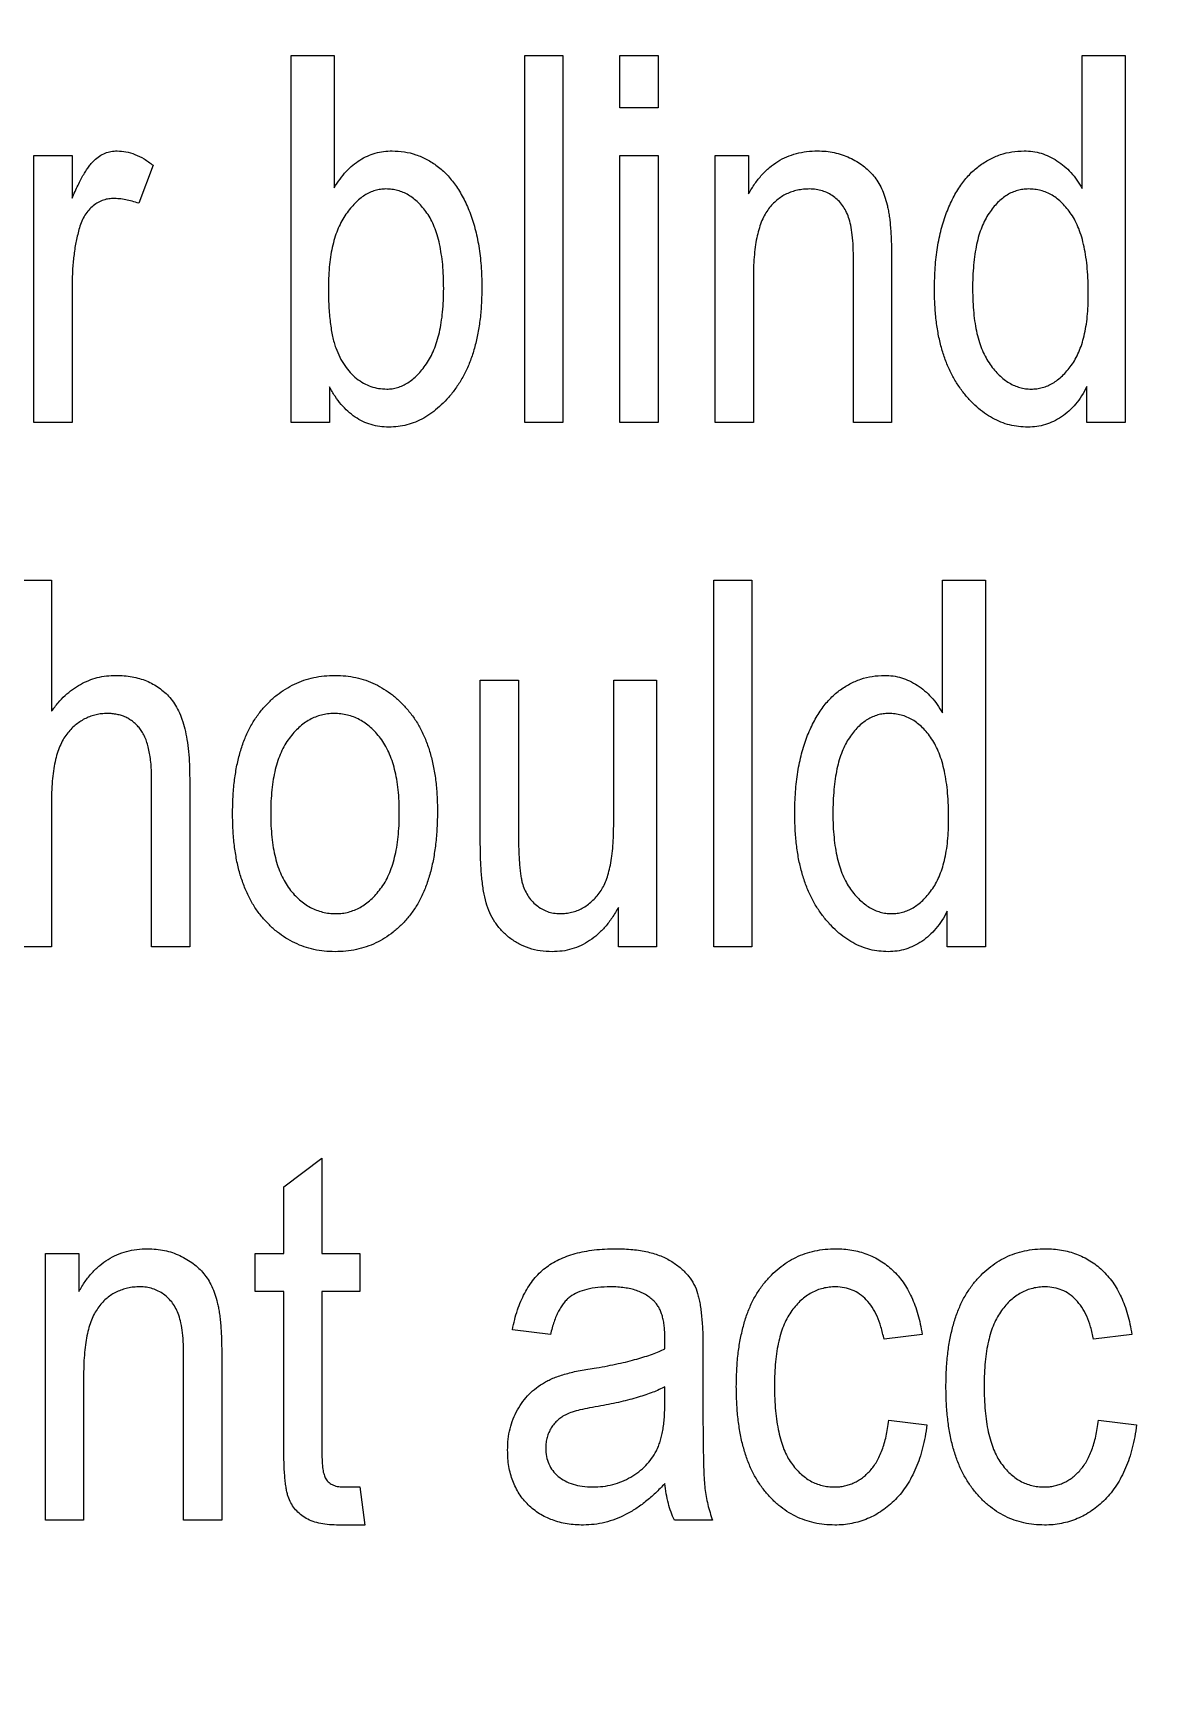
# Model space of a CAD drawing. Header units: millimetres. Extents: x -34 to 34, y -34 to 34.
# Drawn here: x 12.96 to 18.43, y -1.17 to 6.89 of the extents above; entities that cross this region are included whole.
import ezdxf

# ---------------------------------------------------------------- set-up
doc = ezdxf.new("R2010")
doc.units = ezdxf.units.MM

msp = doc.modelspace()

# ---------------------------------------------------------------- linework, layer by layer
at = {"color": 7, "linetype": 'Continuous', "lineweight": 25}
for p, q in [((14.2298, 4.9813), (14.2298, 6.7791)), ((14.2298, 6.7791), (14.4399, 6.7791)), ((14.4399, 6.7791), (14.4399, 6.1315)), ((15.3739, 4.9813), (15.3739, 6.7791)), ((15.3739, 6.7791), (15.5606, 6.7791)), ((15.5606, 6.7791), (15.5606, 4.9813)), ((15.8408, 6.5223), (15.8408, 6.7791)), ((15.8408, 6.7791), (16.0276, 6.7791)), ((16.0276, 6.7791), (16.0276, 6.5223)), ((18.1056, 6.1279), (18.1056, 6.7791)), ((18.1056, 6.7791), (18.3157, 6.7791)), ((18.3157, 6.7791), (18.3157, 4.9813)), ((16.0276, 6.5223), (15.8408, 6.5223)), ((12.969, 4.9813), (12.969, 6.2888)), ((12.969, 6.2888), (13.1558, 6.2888)), ((13.1558, 6.2888), (13.1558, 6.0801)), ((13.5527, 6.2421), (13.4826, 6.0553)), ((15.8408, 4.9813), (15.8408, 6.2888)), ((15.8408, 6.2888), (16.0276, 6.2888)), ((16.0276, 6.2888), (16.0276, 4.9813)), ((16.3078, 4.9813), (16.3078, 6.2888)), ((16.3078, 6.2888), (16.4712, 6.2888)), ((16.4712, 6.2888), (16.4712, 6.102)), ((16.9849, 4.9813), (16.9849, 5.7758)), ((17.1717, 5.7817), (17.1717, 4.9813)), ((13.1558, 5.6591), (13.1558, 4.9813)), ((16.4946, 5.6948), (16.4946, 4.9813)), ((14.4166, 5.1556), (14.4166, 4.9813)), ((18.129, 4.9813), (18.129, 5.1567)), ((13.1558, 4.9813), (12.969, 4.9813)), ((14.4166, 4.9813), (14.2298, 4.9813)), ((15.5606, 4.9813), (15.3739, 4.9813)), ((16.0276, 4.9813), (15.8408, 4.9813)), ((16.4946, 4.9813), (16.3078, 4.9813)), ((17.1717, 4.9813), (16.9849, 4.9813)), ((18.3157, 4.9813), (18.129, 4.9813)), ((12.8682, 4.2084), (13.055, 4.2084)), ((13.055, 4.2084), (13.055, 3.5656)), ((16.3004, 2.4106), (16.3004, 4.2084)), ((16.3004, 4.2084), (16.4872, 4.2084)), ((16.4872, 4.2084), (16.4872, 2.4106)), ((17.4211, 4.2084), (17.6313, 4.2084)), ((17.4211, 3.5572), (17.4211, 4.2084)), ((17.6313, 4.2084), (17.6313, 2.4106)), ((15.1563, 2.9119), (15.1563, 3.7181)), ((15.1563, 3.7181), (15.3431, 3.7181)), ((15.3431, 3.7181), (15.3431, 2.9943)), ((15.8101, 3.0188), (15.8101, 3.7181)), ((15.8101, 3.7181), (16.0202, 3.7181)), ((16.0202, 3.7181), (16.0202, 2.4106)), ((13.5453, 2.4106), (13.5453, 3.2376)), ((13.7321, 3.2355), (13.7321, 2.4106)), ((13.055, 3.1246), (13.055, 2.4106)), ((15.8334, 2.4106), (15.8334, 2.6047)), ((17.4445, 2.4106), (17.4445, 2.5861)), ((13.055, 2.4106), (12.8682, 2.4106)), ((13.7321, 2.4106), (13.5453, 2.4106)), ((16.0202, 2.4106), (15.8334, 2.4106)), ((16.4872, 2.4106), (16.3004, 2.4106)), ((17.6313, 2.4106), (17.4445, 2.4106)), ((14.1928, 1.2351), (14.3796, 1.3752)), ((14.3796, 1.3752), (14.3796, 0.9082)), ((14.1928, 0.9082), (14.1928, 1.2351)), ((13.0254, -0.3993), (13.0254, 0.9082)), ((13.0254, 0.9082), (13.1888, 0.9082)), ((13.1888, 0.9082), (13.1888, 0.7214)), ((14.0527, 0.7214), (14.0527, 0.9082)), ((14.0527, 0.9082), (14.1928, 0.9082)), ((14.3796, 0.9082), (14.5664, 0.9082)), ((14.5664, 0.9082), (14.5664, 0.7214)), ((14.1928, 0.7214), (14.0527, 0.7214)), ((14.1928, -0.0254), (14.1928, 0.7214)), ((14.5664, 0.7214), (14.3796, 0.7214)), ((14.3796, 0.7214), (14.3796, -0.0527)), ((15.5003, 0.5113), (15.3135, 0.5346)), ((16.0607, 0.4412), (16.0607, 0.4945)), ((17.3215, 0.5113), (17.1347, 0.4879)), ((18.3488, 0.5113), (18.162, 0.4879)), ((16.2475, 0.4401), (16.2475, 0.1461)), ((13.7025, -0.3993), (13.7025, 0.3953)), ((13.8893, 0.4011), (13.8893, -0.3993)), ((13.2122, 0.3143), (13.2122, -0.3993)), ((16.0607, 0.1768), (16.0607, 0.2545)), ((17.1581, 0.091), (17.3449, 0.0677)), ((18.1854, 0.091), (18.3722, 0.0677)), ((14.485, -0.2359), (14.5664, -0.2359)), ((14.5664, -0.2359), (14.5897, -0.4226)), ((13.2122, -0.3993), (13.0254, -0.3993)), ((13.8893, -0.3993), (13.7025, -0.3993)), ((16.2942, -0.3993), (16.1074, -0.3993)), ((14.5897, -0.4226), (14.4515, -0.4226))]:
    msp.add_line(p, q, dxfattribs=at)
at = {"color": 7, "linetype": 'Continuous'}
msp.add_circle((0, 0), 34, dxfattribs=at)
at = {"color": 7, "linetype": 'Continuous', "lineweight": 25}
for points, knots in [([(13.1558, 6.0801), (13.1605, 6.0913), (13.1697, 6.113), (13.1845, 6.1434), (13.1981, 6.1714), (13.2121, 6.1961), (13.2254, 6.2181), (13.2387, 6.2369), (13.2516, 6.2528), (13.268, 6.2699), (13.2895, 6.2867), (13.3169, 6.3016), (13.3463, 6.3104), (13.3663, 6.3115), (13.3765, 6.3121)], [0, 0, 0, 0, 0.107464, 0.207128, 0.29815, 0.381595, 0.457107, 0.523978, 0.584878, 0.637149, 0.732511, 0.823565, 0.910677, 1, 1, 1, 1]), ([(13.3765, 6.3121), (13.391, 6.3113), (13.4209, 6.3095), (13.4653, 6.2952), (13.5103, 6.2733), (13.5381, 6.2528), (13.5527, 6.2421)], [0, 0, 0, 0, 0.226109, 0.462956, 0.719978, 1, 1, 1, 1]), ([(14.4399, 6.1315), (14.4492, 6.146), (14.4672, 6.1738), (14.4981, 6.211), (14.531, 6.2422), (14.5657, 6.2679), (14.6024, 6.2879), (14.6415, 6.3017), (14.6824, 6.3104), (14.7103, 6.3116), (14.7245, 6.3121)], [0, 0, 0, 0, 0.145716, 0.281309, 0.409086, 0.529444, 0.646749, 0.762978, 0.879983, 1, 1, 1, 1]), ([(14.7245, 6.3121), (14.7444, 6.3112), (14.7837, 6.3094), (14.8411, 6.295), (14.8954, 6.2712), (14.9378, 6.2441), (14.9701, 6.2182), (14.9932, 6.1959), (15.0146, 6.1708), (15.0355, 6.1441), (15.0545, 6.1143), (15.0727, 6.0825), (15.0895, 6.0481), (15.1048, 6.0115), (15.1187, 5.9729), (15.1307, 5.9319), (15.1408, 5.889), (15.1493, 5.8441), (15.1557, 5.7972), (15.1606, 5.7482), (15.1629, 5.6972), (15.1634, 5.6625), (15.1637, 5.6449)], [0, 0, 0, 0, 0.0669844, 0.13236, 0.1980377, 0.2659959, 0.3012469, 0.3371699, 0.3740495, 0.4123136, 0.4514, 0.4928615, 0.5357317, 0.5801628, 0.6262913, 0.6741218, 0.7238023, 0.7746596, 0.828016, 0.8831663, 0.9405885, 1, 1, 1, 1]), ([(16.4712, 6.102), (16.4812, 6.1188), (16.5004, 6.1512), (16.5347, 6.1945), (16.5725, 6.2308), (16.6134, 6.2609), (16.6576, 6.2842), (16.7053, 6.3001), (16.756, 6.3104), (16.7909, 6.3115), (16.8087, 6.3121)], [0, 0, 0, 0, 0.1396002, 0.2696963, 0.3940514, 0.5136611, 0.6316347, 0.7502744, 0.8726736, 1, 1, 1, 1]), ([(16.8087, 6.3121), (16.8227, 6.3117), (16.8502, 6.3108), (16.8908, 6.3045), (16.9296, 6.294), (16.9664, 6.2788), (17.0006, 6.2608), (17.0323, 6.2405), (17.0595, 6.2164), (17.0842, 6.1903), (17.1051, 6.1605), (17.1236, 6.1271), (17.1382, 6.0892), (17.1485, 6.0549), (17.1554, 6.0244), (17.1594, 5.9983), (17.1638, 5.9693), (17.1662, 5.9373), (17.1691, 5.9026), (17.1702, 5.8649), (17.1715, 5.8242), (17.1716, 5.7961), (17.1717, 5.7817)], [0, 0, 0, 0, 0.057076, 0.112243, 0.166711, 0.220738, 0.273946, 0.324397, 0.373587, 0.421633, 0.470319, 0.521782, 0.576728, 0.63569, 0.667677, 0.703855, 0.743388, 0.787184, 0.834397, 0.885486, 0.941017, 1, 1, 1, 1]), ([(17.3818, 5.635), (17.3821, 5.653), (17.3826, 5.6884), (17.385, 5.7405), (17.3898, 5.7905), (17.3963, 5.8384), (17.4047, 5.8842), (17.4149, 5.9279), (17.4269, 5.9696), (17.4408, 6.009), (17.456, 6.0462), (17.4728, 6.081), (17.4911, 6.1133), (17.5098, 6.1435), (17.5305, 6.1706), (17.5525, 6.1954), (17.5752, 6.2182), (17.6073, 6.2442), (17.6498, 6.2713), (17.7043, 6.295), (17.7618, 6.3094), (17.8011, 6.3112), (17.8211, 6.3121)], [0, 0, 0, 0, 0.060005, 0.11804, 0.173822, 0.227423, 0.278942, 0.328892, 0.376999, 0.423408, 0.468122, 0.510907, 0.552287, 0.591646, 0.629263, 0.666023, 0.701853, 0.73642, 0.803666, 0.869027, 0.933718, 1, 1, 1, 1]), ([(17.8211, 6.3121), (17.8353, 6.3116), (17.8637, 6.3105), (17.9053, 6.3011), (17.9451, 6.2855), (17.9831, 6.2642), (18.0188, 6.2376), (18.0516, 6.2059), (18.081, 6.1692), (18.0973, 6.1418), (18.1056, 6.1279)], [0, 0, 0, 0, 0.120225, 0.238871, 0.357668, 0.479745, 0.605022, 0.7319, 0.863186, 1, 1, 1, 1]), ([(13.356, 6.0786), (13.3469, 6.0782), (13.3286, 6.0773), (13.3022, 6.0689), (13.2766, 6.0566), (13.2533, 6.0385), (13.2317, 6.0165), (13.214, 5.9899), (13.1991, 5.9596), (13.1924, 5.9376), (13.189, 5.9261)], [0, 0, 0, 0, 0.112848, 0.223771, 0.33901, 0.460958, 0.585978, 0.716454, 0.853137, 1, 1, 1, 1]), ([(13.4826, 6.0553), (13.4719, 6.0589), (13.4508, 6.0659), (13.4188, 6.0732), (13.3873, 6.0778), (13.3664, 6.0784), (13.356, 6.0786)], [0, 0, 0, 0, 0.263191, 0.515011, 0.759958, 1, 1, 1, 1]), ([(14.6938, 6.1253), (14.6848, 6.125), (14.6668, 6.1244), (14.6401, 6.1182), (14.6142, 6.1083), (14.5892, 6.0945), (14.5648, 6.0773), (14.5416, 6.0555), (14.519, 6.0302), (14.4971, 6.0015), (14.4769, 5.969), (14.4596, 5.9327), (14.4444, 5.8931), (14.4327, 5.8499), (14.4231, 5.8035), (14.4168, 5.7536), (14.4127, 5.7003), (14.4121, 5.6635), (14.4118, 5.6445)], [0, 0, 0, 0, 0.044061, 0.087877, 0.133003, 0.178992, 0.227126, 0.278837, 0.333945, 0.392877, 0.45503, 0.520391, 0.589018, 0.661807, 0.738818, 0.820316, 0.907295, 1, 1, 1, 1]), ([(14.9769, 5.6376), (14.9766, 5.6579), (14.9759, 5.6971), (14.9726, 5.7539), (14.9658, 5.8063), (14.9574, 5.8548), (14.9457, 5.8991), (14.9315, 5.9392), (14.9154, 5.9754), (14.8957, 6.0069), (14.8745, 6.0345), (14.8527, 6.0591), (14.829, 6.0792), (14.8044, 6.0961), (14.7783, 6.1091), (14.7513, 6.1187), (14.7229, 6.1243), (14.7036, 6.125), (14.6938, 6.1253)], [0, 0, 0, 0, 0.097179, 0.187537, 0.271961, 0.35001, 0.422821, 0.490716, 0.55345, 0.612218, 0.667835, 0.719724, 0.768816, 0.816575, 0.862104, 0.907733, 0.95337, 1, 1, 1, 1]), ([(16.77, 6.1253), (16.7598, 6.1251), (16.7397, 6.1246), (16.7104, 6.1197), (16.6828, 6.1121), (16.6567, 6.1014), (16.632, 6.0879), (16.6094, 6.0708), (16.588, 6.0511), (16.5686, 6.0278), (16.5507, 6.0012), (16.5356, 5.9701), (16.5229, 5.9347), (16.5123, 5.8952), (16.5045, 5.8512), (16.4988, 5.803), (16.495, 5.7504), (16.4947, 5.7138), (16.4946, 5.6948)], [0, 0, 0, 0, 0.053032, 0.104144, 0.15326, 0.201625, 0.249892, 0.298577, 0.348552, 0.40047, 0.45504, 0.51483, 0.579268, 0.649788, 0.726724, 0.810576, 0.901604, 1, 1, 1, 1]), ([(16.9849, 5.7758), (16.9846, 5.7982), (16.9842, 5.8399), (16.9802, 5.8976), (16.9727, 5.9455), (16.9627, 5.985), (16.9487, 6.0174), (16.9318, 6.0454), (16.9111, 6.0693), (16.8873, 6.0894), (16.861, 6.1056), (16.8324, 6.117), (16.8019, 6.1242), (16.7808, 6.125), (16.77, 6.1253)], [0, 0, 0, 0, 0.144217, 0.268382, 0.372345, 0.456741, 0.530103, 0.599047, 0.666277, 0.732998, 0.799118, 0.864162, 0.930883, 1, 1, 1, 1]), ([(17.8426, 6.1253), (17.8333, 6.125), (17.815, 6.1243), (17.788, 6.1187), (17.7624, 6.109), (17.7374, 6.0961), (17.7138, 6.079), (17.6906, 6.0587), (17.6693, 6.0338), (17.6482, 6.0062), (17.6292, 5.9742), (17.6129, 5.9379), (17.599, 5.8975), (17.5879, 5.8529), (17.5792, 5.8042), (17.5732, 5.7511), (17.569, 5.6939), (17.5687, 5.6544), (17.5686, 5.6339)], [0, 0, 0, 0, 0.044591, 0.088223, 0.13194, 0.176196, 0.222816, 0.272165, 0.324432, 0.38005, 0.43939, 0.503057, 0.571192, 0.644888, 0.724012, 0.809485, 0.901627, 1, 1, 1, 1]), ([(18.1359, 5.6098), (18.1356, 5.6315), (18.1349, 5.6732), (18.1315, 5.7337), (18.1249, 5.7896), (18.1159, 5.841), (18.1045, 5.888), (18.0897, 5.9301), (18.0732, 5.9681), (18.0534, 6.0013), (18.0316, 6.0302), (18.009, 6.0558), (17.9847, 6.0774), (17.9588, 6.0947), (17.9318, 6.1085), (17.9033, 6.1183), (17.8734, 6.1244), (17.8529, 6.125), (17.8426, 6.1253)], [0, 0, 0, 0, 0.098369, 0.189698, 0.274813, 0.35393, 0.426826, 0.494097, 0.556421, 0.614884, 0.66936, 0.720612, 0.769936, 0.816519, 0.861736, 0.90734, 0.952957, 1, 1, 1, 1]), ([(13.189, 5.9261), (13.1838, 5.9049), (13.1733, 5.8622), (13.1635, 5.7961), (13.157, 5.7283), (13.1562, 5.6823), (13.1558, 5.6591)], [0, 0, 0, 0, 0.2427339, 0.4890531, 0.7416066, 1, 1, 1, 1]), ([(14.4118, 5.6445), (14.412, 5.6285), (14.4124, 5.5974), (14.4136, 5.5524), (14.4166, 5.5106), (14.4206, 5.4719), (14.4257, 5.4363), (14.4318, 5.4038), (14.439, 5.3743), (14.4499, 5.3398), (14.4668, 5.3014), (14.4902, 5.2602), (14.5179, 5.225), (14.549, 5.1958), (14.5833, 5.1732), (14.6198, 5.1569), (14.658, 5.1466), (14.6843, 5.1453), (14.6975, 5.1447)], [0, 0, 0, 0, 0.07478, 0.14449, 0.209789, 0.270155, 0.32567, 0.376995, 0.424256, 0.46707, 0.545466, 0.618818, 0.68738, 0.753112, 0.816897, 0.877748, 0.938611, 1, 1, 1, 1]), ([(15.1637, 5.6449), (15.1633, 5.6182), (15.1624, 5.5663), (15.1564, 5.4908), (15.1453, 5.4201), (15.1306, 5.3541), (15.1117, 5.2925), (15.0879, 5.236), (15.0603, 5.1836), (15.028, 5.1369), (14.9937, 5.0948), (14.9568, 5.0588), (14.9195, 5.0272), (14.8798, 5.0022), (14.8391, 4.9823), (14.7966, 4.9684), (14.7528, 4.9596), (14.7231, 4.9585), (14.7081, 4.9579)], [0, 0, 0, 0, 0.087353, 0.170167, 0.248045, 0.322042, 0.391782, 0.458798, 0.523016, 0.58528, 0.644755, 0.700862, 0.754109, 0.804659, 0.854236, 0.902527, 0.950853, 1, 1, 1, 1]), ([(14.6975, 5.1447), (14.7065, 5.145), (14.7245, 5.1457), (14.7511, 5.1518), (14.7767, 5.1617), (14.8014, 5.1756), (14.8257, 5.1927), (14.8487, 5.2143), (14.8713, 5.2394), (14.8928, 5.2684), (14.913, 5.301), (14.9301, 5.3379), (14.9446, 5.3786), (14.9566, 5.4231), (14.9655, 5.4715), (14.9721, 5.5235), (14.9761, 5.5793), (14.9766, 5.6177), (14.9769, 5.6376)], [0, 0, 0, 0, 0.043328, 0.086416, 0.130246, 0.174958, 0.222292, 0.272317, 0.326508, 0.38411, 0.445727, 0.510276, 0.579203, 0.653035, 0.731519, 0.815137, 0.904749, 1, 1, 1, 1]), ([(17.84, 4.9579), (17.8248, 4.9585), (17.7946, 4.9597), (17.75, 4.9679), (17.707, 4.9819), (17.6657, 5.0018), (17.6259, 5.0269), (17.5877, 5.0575), (17.5513, 5.0938), (17.5167, 5.1353), (17.4851, 5.1819), (17.4571, 5.2333), (17.434, 5.2894), (17.4146, 5.3497), (17.3997, 5.4147), (17.3893, 5.4841), (17.3831, 5.5581), (17.3822, 5.6089), (17.3818, 5.635)], [0, 0, 0, 0, 0.0502795, 0.0996469, 0.1490274, 0.1993004, 0.2505307, 0.303943, 0.3604284, 0.4199962, 0.4821221, 0.5460668, 0.6126399, 0.6822063, 0.7551379, 0.83229, 0.9136623, 1, 1, 1, 1]), ([(17.5686, 5.6339), (17.5689, 5.6139), (17.5694, 5.575), (17.5735, 5.5189), (17.5799, 5.4667), (17.5894, 5.4186), (17.6012, 5.3742), (17.6162, 5.3339), (17.6336, 5.2975), (17.6537, 5.2653), (17.6758, 5.2372), (17.6987, 5.2126), (17.7227, 5.1917), (17.7476, 5.1747), (17.7731, 5.1608), (17.8001, 5.152), (17.8276, 5.1456), (17.8463, 5.145), (17.8557, 5.1447)], [0, 0, 0, 0, 0.095848, 0.185509, 0.268632, 0.346761, 0.419596, 0.487769, 0.551663, 0.611927, 0.668616, 0.722024, 0.772668, 0.819864, 0.865845, 0.910655, 0.95519, 1, 1, 1, 1]), ([(17.8557, 5.1447), (17.865, 5.1451), (17.8834, 5.1457), (17.9107, 5.1515), (17.9369, 5.1606), (17.9623, 5.1732), (17.9862, 5.1899), (18.0099, 5.2096), (18.0319, 5.2335), (18.0532, 5.2606), (18.0732, 5.2912), (18.0895, 5.3262), (18.1045, 5.3643), (18.1158, 5.4064), (18.1249, 5.4521), (18.1315, 5.5015), (18.1349, 5.5545), (18.1356, 5.591), (18.1359, 5.6098)], [0, 0, 0, 0, 0.046133, 0.091867, 0.138032, 0.184082, 0.232466, 0.283186, 0.337179, 0.394129, 0.454614, 0.518547, 0.586039, 0.658342, 0.735554, 0.818048, 0.906084, 1, 1, 1, 1]), ([(14.7081, 4.9579), (14.6931, 4.9586), (14.6636, 4.9599), (14.6206, 4.9692), (14.5802, 4.9852), (14.5417, 5.0068), (14.5062, 5.0353), (14.4736, 5.0699), (14.4427, 5.1099), (14.4255, 5.1401), (14.4166, 5.1556)], [0, 0, 0, 0, 0.121173, 0.237762, 0.353804, 0.471284, 0.592966, 0.71944, 0.855426, 1, 1, 1, 1]), ([(18.129, 5.1567), (18.1207, 5.1413), (18.1047, 5.1113), (18.0746, 5.0713), (18.0418, 5.0365), (18.0052, 5.0081), (17.9665, 4.9856), (17.9257, 4.9697), (17.8834, 4.9599), (17.8545, 4.9586), (17.84, 4.9579)], [0, 0, 0, 0, 0.141749, 0.275653, 0.403974, 0.529025, 0.649615, 0.766072, 0.882327, 1, 1, 1, 1]), ([(13.055, 3.5656), (13.0655, 3.5796), (13.0861, 3.6067), (13.1205, 3.6428), (13.1573, 3.6728), (13.1958, 3.6981), (13.2366, 3.7175), (13.2793, 3.7316), (13.3243, 3.7397), (13.3549, 3.7409), (13.3705, 3.7415)], [0, 0, 0, 0, 0.1394694, 0.2711371, 0.3965288, 0.5178236, 0.63709, 0.7554465, 0.8756473, 1, 1, 1, 1]), ([(13.3705, 3.7415), (13.3842, 3.7411), (13.4107, 3.7404), (13.4494, 3.7352), (13.486, 3.7268), (13.5205, 3.7153), (13.5526, 3.6997), (13.5824, 3.6808), (13.6102, 3.6585), (13.636, 3.633), (13.659, 3.6025), (13.6787, 3.5666), (13.6954, 3.525), (13.7091, 3.4779), (13.7196, 3.4251), (13.7265, 3.3668), (13.7315, 3.303), (13.7319, 3.2586), (13.7321, 3.2355)], [0, 0, 0, 0, 0.057444, 0.11172, 0.164296, 0.215175, 0.264674, 0.314426, 0.363638, 0.414362, 0.467035, 0.523919, 0.586431, 0.655337, 0.730601, 0.812712, 0.902626, 1, 1, 1, 1]), ([(13.9422, 3.0644), (13.9426, 3.0915), (13.9434, 3.1441), (13.9498, 3.2205), (13.9613, 3.2916), (13.9762, 3.3578), (13.9965, 3.4188), (14.0207, 3.4748), (14.0497, 3.5255), (14.083, 3.571), (14.1198, 3.6109), (14.159, 3.646), (14.2009, 3.6753), (14.2448, 3.6997), (14.2913, 3.7183), (14.3401, 3.7319), (14.3914, 3.7401), (14.4264, 3.741), (14.4442, 3.7415)], [0, 0, 0, 0, 0.085788, 0.16646, 0.242011, 0.313466, 0.380716, 0.444949, 0.506099, 0.565248, 0.622677, 0.677703, 0.73126, 0.783927, 0.836201, 0.88929, 0.943789, 1, 1, 1, 1]), ([(14.4442, 3.7415), (14.4617, 3.741), (14.4962, 3.7402), (14.5467, 3.7318), (14.595, 3.7183), (14.6413, 3.6998), (14.685, 3.6752), (14.7269, 3.6461), (14.7661, 3.6108), (14.8031, 3.5709), (14.8374, 3.5261), (14.8663, 3.4757), (14.8914, 3.421), (14.9112, 3.3613), (14.9269, 3.2972), (14.938, 3.2282), (14.9451, 3.1546), (14.9458, 3.1039), (14.9462, 3.0779)], [0, 0, 0, 0, 0.056299, 0.110484, 0.164018, 0.2171, 0.270239, 0.324625, 0.380501, 0.439083, 0.499299, 0.561252, 0.625211, 0.69239, 0.762761, 0.837168, 0.916399, 1, 1, 1, 1]), ([(16.6973, 3.0644), (16.6976, 3.0824), (16.6981, 3.1178), (16.7005, 3.1699), (16.7053, 3.2199), (16.7118, 3.2677), (16.7202, 3.3135), (16.7304, 3.3572), (16.7424, 3.3989), (16.7563, 3.4383), (16.7715, 3.4755), (16.7883, 3.5104), (16.8066, 3.5426), (16.8253, 3.5728), (16.846, 3.6), (16.868, 3.6247), (16.8908, 3.6475), (16.9229, 3.6735), (16.9653, 3.7006), (17.0198, 3.7243), (17.0773, 3.7387), (17.1167, 3.7405), (17.1366, 3.7415)], [0, 0, 0, 0, 0.0600046, 0.1180396, 0.1738225, 0.2274227, 0.2789425, 0.3288915, 0.376999, 0.423408, 0.468122, 0.5109074, 0.5522872, 0.5916462, 0.6292633, 0.6660233, 0.701853, 0.73642, 0.8036659, 0.8690272, 0.9337176, 1, 1, 1, 1]), ([(17.1366, 3.7415), (17.1508, 3.7409), (17.1792, 3.7399), (17.2208, 3.7304), (17.2606, 3.7148), (17.2987, 3.6935), (17.3343, 3.6669), (17.3671, 3.6352), (17.3965, 3.5985), (17.4128, 3.5712), (17.4211, 3.5572)], [0, 0, 0, 0, 0.120225, 0.238871, 0.357668, 0.479745, 0.605022, 0.7319, 0.863186, 1, 1, 1, 1]), ([(13.3279, 3.5547), (13.3186, 3.5544), (13.3002, 3.5538), (13.2732, 3.5495), (13.2474, 3.5415), (13.2224, 3.5315), (13.1988, 3.5177), (13.1758, 3.5017), (13.1543, 3.4821), (13.1337, 3.4598), (13.1147, 3.4336), (13.0989, 3.4026), (13.0849, 3.3675), (13.0743, 3.3276), (13.0654, 3.2834), (13.0596, 3.2345), (13.0553, 3.1811), (13.0551, 3.1439), (13.055, 3.1246)], [0, 0, 0, 0, 0.04841, 0.096097, 0.142584, 0.189362, 0.236938, 0.285298, 0.335747, 0.38842, 0.444027, 0.504346, 0.570021, 0.641321, 0.719788, 0.805709, 0.898842, 1, 1, 1, 1]), ([(13.5453, 3.2376), (13.5452, 3.2513), (13.5451, 3.2776), (13.5419, 3.3155), (13.538, 3.3506), (13.5311, 3.3826), (13.5234, 3.4117), (13.5137, 3.4379), (13.5013, 3.4607), (13.488, 3.4809), (13.4727, 3.4984), (13.4559, 3.5133), (13.4379, 3.5261), (13.4188, 3.537), (13.3979, 3.545), (13.3757, 3.5502), (13.3523, 3.5542), (13.3361, 3.5545), (13.3279, 3.5547)], [0, 0, 0, 0, 0.09359, 0.180738, 0.261569, 0.335796, 0.405117, 0.468581, 0.527262, 0.582644, 0.634754, 0.686237, 0.736547, 0.786292, 0.837339, 0.889011, 0.943131, 1, 1, 1, 1]), ([(14.4395, 3.5547), (14.4288, 3.5544), (14.4079, 3.5538), (14.3773, 3.5476), (14.3479, 3.5381), (14.3196, 3.5248), (14.2924, 3.5076), (14.2668, 3.4861), (14.2424, 3.4611), (14.2188, 3.4327), (14.1978, 3.4001), (14.179, 3.3638), (14.1634, 3.3234), (14.1508, 3.2792), (14.141, 3.2311), (14.1343, 3.1792), (14.1297, 3.1234), (14.1293, 3.0849), (14.129, 3.0651)], [0, 0, 0, 0, 0.049208, 0.096939, 0.14444, 0.192437, 0.241939, 0.293272, 0.347178, 0.404151, 0.464138, 0.527023, 0.593715, 0.664842, 0.74037, 0.821268, 0.90793, 1, 1, 1, 1]), ([(14.7594, 3.0651), (14.7592, 3.085), (14.7587, 3.1237), (14.7541, 3.1795), (14.7475, 3.2317), (14.7372, 3.2796), (14.7247, 3.324), (14.7084, 3.3641), (14.6902, 3.4009), (14.6683, 3.4331), (14.6446, 3.4616), (14.6195, 3.4865), (14.5929, 3.5076), (14.5651, 3.525), (14.5356, 3.5382), (14.5047, 3.5476), (14.4725, 3.5537), (14.4506, 3.5544), (14.4395, 3.5547)], [0, 0, 0, 0, 0.091482, 0.177065, 0.256957, 0.332205, 0.401911, 0.467978, 0.530577, 0.589659, 0.646279, 0.700302, 0.751512, 0.801343, 0.850264, 0.899299, 0.949177, 1, 1, 1, 1]), ([(17.1581, 3.5547), (17.1488, 3.5543), (17.1305, 3.5536), (17.1035, 3.5481), (17.0779, 3.5383), (17.0529, 3.5255), (17.0293, 3.5083), (17.0061, 3.488), (16.9849, 3.4631), (16.9637, 3.4355), (16.9447, 3.4035), (16.9284, 3.3672), (16.9145, 3.3268), (16.9034, 3.2823), (16.8947, 3.2335), (16.8888, 3.1805), (16.8845, 3.1233), (16.8842, 3.0837), (16.8841, 3.0633)], [0, 0, 0, 0, 0.044591, 0.088223, 0.13194, 0.176196, 0.222816, 0.272165, 0.324432, 0.38005, 0.43939, 0.503057, 0.571192, 0.644888, 0.724012, 0.809485, 0.901627, 1, 1, 1, 1]), ([(17.4514, 3.0392), (17.4511, 3.0608), (17.4504, 3.1026), (17.447, 3.163), (17.4404, 3.2189), (17.4314, 3.2703), (17.42, 3.3173), (17.4052, 3.3594), (17.3887, 3.3974), (17.3689, 3.4307), (17.3471, 3.4596), (17.3245, 3.4852), (17.3002, 3.5067), (17.2743, 3.524), (17.2473, 3.5379), (17.2188, 3.5476), (17.1889, 3.5538), (17.1684, 3.5544), (17.1581, 3.5547)], [0, 0, 0, 0, 0.098369, 0.189698, 0.274813, 0.35393, 0.426826, 0.494097, 0.556421, 0.614884, 0.66936, 0.720612, 0.769936, 0.816519, 0.861736, 0.90734, 0.952957, 1, 1, 1, 1]), ([(14.4442, 2.3873), (14.4267, 2.3877), (14.392, 2.3886), (14.3412, 2.3968), (14.2926, 2.4103), (14.2464, 2.4295), (14.2024, 2.4537), (14.1606, 2.4833), (14.1214, 2.5184), (14.0845, 2.5586), (14.0506, 2.6039), (14.0216, 2.6548), (13.9971, 2.7109), (13.9767, 2.7718), (13.961, 2.8379), (13.9505, 2.9089), (13.9432, 2.9849), (13.9426, 3.0373), (13.9422, 3.0644)], [0, 0, 0, 0, 0.055517, 0.109709, 0.162498, 0.214987, 0.267724, 0.321039, 0.376682, 0.434188, 0.493645, 0.555402, 0.619368, 0.687195, 0.758459, 0.834052, 0.914482, 1, 1, 1, 1]), ([(14.129, 3.0651), (14.1292, 3.045), (14.1297, 3.0061), (14.1343, 2.9499), (14.1408, 2.8975), (14.1513, 2.8493), (14.1637, 2.8048), (14.1798, 2.7644), (14.1985, 2.7277), (14.22, 2.6953), (14.2437, 2.6667), (14.2691, 2.6422), (14.2955, 2.6211), (14.3233, 2.6038), (14.3528, 2.5906), (14.3837, 2.5811), (14.4159, 2.575), (14.4379, 2.5744), (14.4489, 2.574)], [0, 0, 0, 0, 0.091829, 0.17777, 0.25803, 0.333106, 0.403186, 0.469619, 0.531579, 0.590989, 0.647479, 0.700989, 0.752082, 0.801798, 0.850607, 0.89953, 0.949294, 1, 1, 1, 1]), ([(14.9462, 3.0779), (14.9458, 3.0496), (14.945, 2.995), (14.9386, 2.9159), (14.9271, 2.8425), (14.9123, 2.7743), (14.892, 2.7121), (14.8681, 2.655), (14.8392, 2.6036), (14.8059, 2.5579), (14.7693, 2.5177), (14.7301, 2.4827), (14.6882, 2.4534), (14.6442, 2.429), (14.5976, 2.4105), (14.5487, 2.3968), (14.4973, 2.3886), (14.4621, 2.3877), (14.4442, 2.3873)], [0, 0, 0, 0, 0.088003, 0.170193, 0.247313, 0.319619, 0.387372, 0.451254, 0.51221, 0.57084, 0.627211, 0.68147, 0.73428, 0.786212, 0.838108, 0.890456, 0.944195, 1, 1, 1, 1]), ([(14.4489, 2.574), (14.4594, 2.5744), (14.4802, 2.575), (14.5106, 2.5811), (14.5399, 2.5907), (14.568, 2.6042), (14.5949, 2.6217), (14.6209, 2.6424), (14.6454, 2.6676), (14.6687, 2.6964), (14.6904, 2.7289), (14.7089, 2.7657), (14.7246, 2.8063), (14.7371, 2.8507), (14.7476, 2.8987), (14.754, 2.9509), (14.7587, 3.0068), (14.7592, 3.0453), (14.7594, 3.0651)], [0, 0, 0, 0, 0.048586, 0.09626, 0.143167, 0.191349, 0.240317, 0.291669, 0.34551, 0.402853, 0.463077, 0.526389, 0.593526, 0.664568, 0.740121, 0.821482, 0.90804, 1, 1, 1, 1]), ([(17.1555, 2.3873), (17.1403, 2.3879), (17.1101, 2.3891), (17.0655, 2.3972), (17.0225, 2.4112), (16.9812, 2.4312), (16.9414, 2.4562), (16.9032, 2.4868), (16.8668, 2.5231), (16.8322, 2.5646), (16.8006, 2.6112), (16.7726, 2.6626), (16.7495, 2.7187), (16.7301, 2.7791), (16.7152, 2.844), (16.7048, 2.9134), (16.6986, 2.9874), (16.6977, 3.0382), (16.6973, 3.0644)], [0, 0, 0, 0, 0.050279, 0.099647, 0.149027, 0.1993, 0.250531, 0.303943, 0.360428, 0.419996, 0.482122, 0.546067, 0.61264, 0.682206, 0.755138, 0.83229, 0.913662, 1, 1, 1, 1]), ([(15.3431, 2.9943), (15.3432, 2.9783), (15.3434, 2.9475), (15.344, 2.9033), (15.3454, 2.8633), (15.3477, 2.8276), (15.3501, 2.7959), (15.3534, 2.7684), (15.3568, 2.745), (15.3626, 2.7198), (15.3719, 2.6923), (15.3881, 2.6633), (15.4069, 2.6368), (15.4304, 2.6147), (15.4567, 2.5968), (15.4849, 2.5834), (15.5151, 2.5755), (15.5358, 2.5745), (15.5463, 2.574)], [0, 0, 0, 0, 0.091359, 0.175113, 0.251293, 0.319245, 0.378962, 0.431928, 0.476759, 0.513694, 0.57892, 0.641169, 0.702077, 0.763267, 0.823543, 0.882371, 0.940283, 1, 1, 1, 1]), ([(15.744, 2.6809), (15.7494, 2.6893), (15.7606, 2.7071), (15.7739, 2.7377), (15.785, 2.773), (15.7945, 2.8128), (15.8016, 2.8576), (15.8066, 2.907), (15.8094, 2.9613), (15.8099, 2.9991), (15.8101, 3.0188)], [0, 0, 0, 0, 0.085387, 0.18044, 0.28596, 0.403171, 0.532484, 0.67549, 0.830521, 1, 1, 1, 1]), ([(16.8841, 3.0633), (16.8844, 3.0432), (16.8849, 3.0043), (16.889, 2.9482), (16.8954, 2.896), (16.9049, 2.8479), (16.9167, 2.8035), (16.9317, 2.7632), (16.9491, 2.7269), (16.9692, 2.6947), (16.9913, 2.6665), (17.0143, 2.6419), (17.0382, 2.6211), (17.0631, 2.6041), (17.0886, 2.5901), (17.1156, 2.5813), (17.1431, 2.5749), (17.1618, 2.5743), (17.1712, 2.574)], [0, 0, 0, 0, 0.095848, 0.185509, 0.268632, 0.346761, 0.419596, 0.487769, 0.551663, 0.611927, 0.668616, 0.722024, 0.772668, 0.819864, 0.865845, 0.910655, 0.95519, 1, 1, 1, 1]), ([(17.1712, 2.574), (17.1805, 2.5744), (17.1989, 2.5751), (17.2262, 2.5808), (17.2524, 2.5899), (17.2778, 2.6025), (17.3017, 2.6192), (17.3254, 2.6389), (17.3474, 2.6629), (17.3687, 2.69), (17.3887, 2.7205), (17.405, 2.7555), (17.42, 2.7936), (17.4313, 2.8357), (17.4404, 2.8814), (17.447, 2.9308), (17.4504, 2.9838), (17.4511, 3.0203), (17.4514, 3.0392)], [0, 0, 0, 0, 0.046133, 0.091867, 0.138032, 0.184082, 0.232466, 0.283186, 0.337179, 0.394129, 0.454614, 0.518547, 0.586039, 0.658342, 0.735554, 0.818048, 0.906084, 1, 1, 1, 1]), ([(15.508, 2.3873), (15.4885, 2.3881), (15.4503, 2.3897), (15.3954, 2.4027), (15.3448, 2.4243), (15.2992, 2.4537), (15.2601, 2.4904), (15.2271, 2.5315), (15.2015, 2.5774), (15.1835, 2.6288), (15.171, 2.6869), (15.1627, 2.7536), (15.1572, 2.8296), (15.1566, 2.8834), (15.1563, 2.9119)], [0, 0, 0, 0, 0.08132, 0.158893, 0.233828, 0.30932, 0.383918, 0.456423, 0.528344, 0.60161, 0.68264, 0.775682, 0.881375, 1, 1, 1, 1]), ([(15.5463, 2.574), (15.5562, 2.5744), (15.5755, 2.5752), (15.6039, 2.5799), (15.6308, 2.5885), (15.6565, 2.6002), (15.6809, 2.6153), (15.7033, 2.6341), (15.7249, 2.6558), (15.7375, 2.6724), (15.744, 2.6809)], [0, 0, 0, 0, 0.126467, 0.248159, 0.367432, 0.487375, 0.608457, 0.733563, 0.862493, 1, 1, 1, 1]), ([(15.8334, 2.6047), (15.8233, 2.5874), (15.8039, 2.5541), (15.7697, 2.5095), (15.7326, 2.472), (15.6931, 2.4409), (15.6506, 2.4169), (15.6055, 2.3995), (15.5576, 2.389), (15.5247, 2.3878), (15.508, 2.3873)], [0, 0, 0, 0, 0.145351, 0.280358, 0.407344, 0.528382, 0.645242, 0.760901, 0.878542, 1, 1, 1, 1]), ([(17.4445, 2.5861), (17.4362, 2.5706), (17.4202, 2.5406), (17.3901, 2.5007), (17.3573, 2.4658), (17.3207, 2.4374), (17.282, 2.4149), (17.2412, 2.3991), (17.1989, 2.3892), (17.1701, 2.3879), (17.1555, 2.3873)], [0, 0, 0, 0, 0.141749, 0.275653, 0.403974, 0.529025, 0.649615, 0.766072, 0.882327, 1, 1, 1, 1]), ([(13.1888, 0.7214), (13.1988, 0.7382), (13.218, 0.7706), (13.2524, 0.8139), (13.2901, 0.8503), (13.331, 0.8803), (13.3752, 0.9037), (13.4229, 0.9195), (13.4736, 0.9298), (13.5085, 0.931), (13.5263, 0.9316)], [0, 0, 0, 0, 0.1396, 0.269696, 0.394051, 0.513661, 0.631635, 0.750274, 0.872674, 1, 1, 1, 1]), ([(13.5263, 0.9316), (13.5403, 0.9311), (13.5679, 0.9303), (13.6084, 0.9239), (13.6472, 0.9134), (13.684, 0.8983), (13.7182, 0.8802), (13.7499, 0.8599), (13.7771, 0.8358), (13.8018, 0.8098), (13.8227, 0.7799), (13.8412, 0.7466), (13.8558, 0.7086), (13.8662, 0.6743), (13.873, 0.6439), (13.877, 0.6177), (13.8814, 0.5887), (13.8839, 0.5568), (13.8868, 0.522), (13.8879, 0.4843), (13.8891, 0.4437), (13.8892, 0.4156), (13.8893, 0.4011)], [0, 0, 0, 0, 0.057076, 0.112243, 0.166711, 0.220738, 0.273946, 0.324397, 0.373587, 0.421633, 0.470319, 0.521782, 0.576728, 0.63569, 0.667677, 0.703855, 0.743388, 0.787184, 0.834397, 0.885486, 0.941017, 1, 1, 1, 1]), ([(15.3135, 0.5346), (15.3171, 0.5513), (15.3241, 0.5839), (15.3374, 0.6307), (15.354, 0.674), (15.3728, 0.7137), (15.3941, 0.7498), (15.4178, 0.7826), (15.4447, 0.8114), (15.4736, 0.8374), (15.5059, 0.8599), (15.5412, 0.8791), (15.58, 0.8951), (15.6216, 0.9088), (15.6668, 0.9186), (15.715, 0.9265), (15.7666, 0.9307), (15.802, 0.9313), (15.8203, 0.9316)], [0, 0, 0, 0, 0.071672, 0.139658, 0.204097, 0.265719, 0.323825, 0.380059, 0.434943, 0.488801, 0.543017, 0.599418, 0.657508, 0.718663, 0.78303, 0.85123, 0.923435, 1, 1, 1, 1]), ([(15.8203, 0.9316), (15.8345, 0.9313), (15.8622, 0.9309), (15.9025, 0.9279), (15.9404, 0.9234), (15.976, 0.9165), (16.0092, 0.9072), (16.0403, 0.8969), (16.069, 0.8841), (16.1028, 0.8643), (16.14, 0.8368), (16.1774, 0.7997), (16.2047, 0.7577), (16.2198, 0.7195), (16.2278, 0.6867), (16.2333, 0.6594), (16.2375, 0.6293), (16.2412, 0.5966), (16.244, 0.5612), (16.2463, 0.5232), (16.2473, 0.4826), (16.2474, 0.4546), (16.2475, 0.4401)], [0, 0, 0, 0, 0.055824, 0.108429, 0.15842, 0.205566, 0.250578, 0.293416, 0.334193, 0.373299, 0.446944, 0.515076, 0.578842, 0.641994, 0.674963, 0.711445, 0.750973, 0.794165, 0.840588, 0.890275, 0.943238, 1, 1, 1, 1]), ([(16.4109, 0.2556), (16.4114, 0.2829), (16.4122, 0.3359), (16.4182, 0.4127), (16.4292, 0.4841), (16.4441, 0.5504), (16.4628, 0.6115), (16.4861, 0.6673), (16.514, 0.7178), (16.5462, 0.7627), (16.5816, 0.8025), (16.6193, 0.8372), (16.6598, 0.8662), (16.7027, 0.8901), (16.7481, 0.9089), (16.7961, 0.9219), (16.8462, 0.9303), (16.8805, 0.9311), (16.898, 0.9316)], [0, 0, 0, 0, 0.0875147, 0.1694331, 0.2461442, 0.3183028, 0.38631, 0.4504351, 0.5113503, 0.5701541, 0.6268866, 0.6811052, 0.7337621, 0.7858024, 0.8379342, 0.8903826, 0.9443328, 1, 1, 1, 1]), ([(16.898, 0.9316), (16.9115, 0.9314), (16.9381, 0.931), (16.9771, 0.9255), (17.0146, 0.9178), (17.0501, 0.9057), (17.0844, 0.8913), (17.1167, 0.8729), (17.1478, 0.8516), (17.1768, 0.8268), (17.2041, 0.7989), (17.2288, 0.7676), (17.2509, 0.7329), (17.2701, 0.6949), (17.2869, 0.6536), (17.3015, 0.6093), (17.3132, 0.5615), (17.3187, 0.5284), (17.3215, 0.5113)], [0, 0, 0, 0, 0.061523, 0.121295, 0.179092, 0.235668, 0.291744, 0.348287, 0.404828, 0.462985, 0.52174, 0.582467, 0.644236, 0.708891, 0.775956, 0.847071, 0.921227, 1, 1, 1, 1]), ([(17.4382, 0.2556), (17.4387, 0.2829), (17.4395, 0.3359), (17.4455, 0.4127), (17.4565, 0.4841), (17.4714, 0.5504), (17.4901, 0.6115), (17.5135, 0.6673), (17.5413, 0.7178), (17.5735, 0.7627), (17.6089, 0.8025), (17.6466, 0.8372), (17.6871, 0.8662), (17.7301, 0.8901), (17.7755, 0.9089), (17.8234, 0.9219), (17.8735, 0.9303), (17.9079, 0.9311), (17.9253, 0.9316)], [0, 0, 0, 0, 0.087515, 0.169433, 0.246144, 0.318303, 0.38631, 0.450435, 0.51135, 0.570154, 0.626887, 0.681105, 0.733762, 0.785802, 0.837934, 0.890383, 0.944333, 1, 1, 1, 1]), ([(17.9253, 0.9316), (17.9388, 0.9314), (17.9655, 0.931), (18.0044, 0.9255), (18.042, 0.9178), (18.0775, 0.9057), (18.1118, 0.8913), (18.1441, 0.8729), (18.1751, 0.8516), (18.2041, 0.8268), (18.2314, 0.7989), (18.2561, 0.7676), (18.2782, 0.7329), (18.2974, 0.6949), (18.3143, 0.6536), (18.3288, 0.6093), (18.3406, 0.5615), (18.346, 0.5284), (18.3488, 0.5113)], [0, 0, 0, 0, 0.0615227, 0.121295, 0.1790919, 0.2356683, 0.2917435, 0.3482873, 0.4048284, 0.4629852, 0.5217402, 0.5824674, 0.6442364, 0.7088909, 0.7759561, 0.8470712, 0.9212275, 1, 1, 1, 1]), ([(13.4876, 0.7448), (13.4774, 0.7445), (13.4573, 0.7441), (13.4281, 0.7391), (13.4004, 0.7315), (13.3743, 0.7208), (13.3496, 0.7074), (13.327, 0.6902), (13.3056, 0.6705), (13.2863, 0.6473), (13.2683, 0.6206), (13.2532, 0.5895), (13.2405, 0.5541), (13.2299, 0.5146), (13.2221, 0.4706), (13.2164, 0.4224), (13.2127, 0.3698), (13.2124, 0.3333), (13.2122, 0.3143)], [0, 0, 0, 0, 0.053032, 0.104144, 0.15326, 0.201625, 0.249892, 0.298577, 0.348552, 0.40047, 0.45504, 0.51483, 0.579268, 0.649788, 0.726724, 0.810576, 0.901604, 1, 1, 1, 1]), ([(13.7025, 0.3953), (13.7023, 0.4177), (13.7018, 0.4593), (13.6978, 0.517), (13.6903, 0.565), (13.6803, 0.6045), (13.6663, 0.6369), (13.6494, 0.6648), (13.6287, 0.6888), (13.6049, 0.7088), (13.5787, 0.7251), (13.55, 0.7364), (13.5195, 0.7437), (13.4984, 0.7444), (13.4876, 0.7448)], [0, 0, 0, 0, 0.144217, 0.268382, 0.372345, 0.456741, 0.530103, 0.599047, 0.666277, 0.732998, 0.799118, 0.864162, 0.930883, 1, 1, 1, 1]), ([(15.794, 0.7448), (15.7733, 0.7444), (15.7345, 0.7437), (15.6804, 0.7339), (15.6342, 0.7193), (15.6016, 0.7007), (15.5799, 0.682), (15.565, 0.6656), (15.5515, 0.6464), (15.5391, 0.6246), (15.5274, 0.6003), (15.5174, 0.5729), (15.5077, 0.5432), (15.5028, 0.5222), (15.5003, 0.5113)], [0, 0, 0, 0, 0.148259, 0.277447, 0.392322, 0.49422, 0.543638, 0.596671, 0.652267, 0.711588, 0.776271, 0.845196, 0.920134, 1, 1, 1, 1]), ([(16.0107, 0.6711), (16.0047, 0.677), (15.9924, 0.6889), (15.9709, 0.7038), (15.9471, 0.7165), (15.9211, 0.7272), (15.8927, 0.7353), (15.8619, 0.7404), (15.8288, 0.7443), (15.8058, 0.7446), (15.794, 0.7448)], [0, 0, 0, 0, 0.107542, 0.217679, 0.332152, 0.451075, 0.575251, 0.707563, 0.849518, 1, 1, 1, 1]), ([(16.8983, 0.7448), (16.8877, 0.7444), (16.8668, 0.7438), (16.8362, 0.738), (16.807, 0.7291), (16.7792, 0.716), (16.753, 0.6995), (16.7278, 0.6795), (16.7041, 0.6558), (16.6823, 0.6282), (16.6618, 0.5971), (16.645, 0.5612), (16.6297, 0.5215), (16.6186, 0.477), (16.6088, 0.4288), (16.6026, 0.3761), (16.5985, 0.3191), (16.598, 0.2796), (16.5977, 0.2592)], [0, 0, 0, 0, 0.0497249, 0.0978526, 0.1456783, 0.1929046, 0.2413526, 0.2909003, 0.3433529, 0.3981581, 0.4559278, 0.5174319, 0.5838827, 0.6553, 0.7320675, 0.8148746, 0.9041106, 1, 1, 1, 1]), ([(17.1347, 0.4879), (17.1302, 0.5083), (17.1217, 0.5467), (17.1023, 0.5995), (17.0783, 0.6445), (17.0492, 0.681), (17.0165, 0.7099), (16.9798, 0.7299), (16.9401, 0.7426), (16.9124, 0.744), (16.8983, 0.7448)], [0, 0, 0, 0, 0.163616, 0.309547, 0.441434, 0.56263, 0.675242, 0.78231, 0.889456, 1, 1, 1, 1]), ([(17.9256, 0.7448), (17.915, 0.7444), (17.8942, 0.7438), (17.8635, 0.738), (17.8343, 0.7291), (17.8065, 0.716), (17.7803, 0.6995), (17.7551, 0.6795), (17.7315, 0.6558), (17.7096, 0.6282), (17.6891, 0.5971), (17.6723, 0.5612), (17.6571, 0.5215), (17.646, 0.477), (17.6362, 0.4288), (17.63, 0.3761), (17.6259, 0.3191), (17.6253, 0.2796), (17.625, 0.2592)], [0, 0, 0, 0, 0.0497249, 0.0978526, 0.1456783, 0.1929046, 0.2413526, 0.2909003, 0.3433529, 0.3981581, 0.4559278, 0.5174319, 0.5838827, 0.6553, 0.7320675, 0.8148746, 0.9041106, 1, 1, 1, 1]), ([(18.162, 0.4879), (18.1575, 0.5083), (18.149, 0.5467), (18.1296, 0.5995), (18.1057, 0.6445), (18.0766, 0.681), (18.0439, 0.7099), (18.0072, 0.7299), (17.9675, 0.7426), (17.9397, 0.744), (17.9256, 0.7448)], [0, 0, 0, 0, 0.163616, 0.309547, 0.441434, 0.56263, 0.675242, 0.78231, 0.889456, 1, 1, 1, 1]), ([(16.0607, 0.4945), (16.0606, 0.5046), (16.0605, 0.524), (16.0576, 0.5519), (16.0543, 0.5775), (16.0489, 0.6009), (16.0414, 0.6218), (16.0332, 0.6407), (16.0231, 0.6572), (16.0147, 0.6666), (16.0107, 0.6711)], [0, 0, 0, 0, 0.161267, 0.309516, 0.446865, 0.574548, 0.691884, 0.800555, 0.903503, 1, 1, 1, 1]), ([(15.7251, 0.3478), (15.7436, 0.351), (15.7793, 0.3571), (15.8307, 0.3679), (15.8785, 0.3787), (15.9222, 0.3904), (15.9625, 0.402), (15.9987, 0.4144), (16.0314, 0.4268), (16.0513, 0.4366), (16.0607, 0.4412)], [0, 0, 0, 0, 0.161132, 0.311379, 0.450631, 0.581265, 0.699834, 0.810076, 0.909893, 1, 1, 1, 1]), ([(15.2902, -0.0556), (15.2907, -0.0375), (15.2916, -0.0021), (15.3012, 0.0492), (15.3159, 0.0974), (15.3373, 0.1421), (15.3638, 0.1828), (15.3949, 0.2192), (15.4305, 0.2507), (15.4639, 0.2731), (15.4936, 0.2887), (15.5188, 0.2995), (15.5465, 0.3096), (15.5769, 0.3192), (15.6101, 0.3274), (15.646, 0.3351), (15.6846, 0.342), (15.7113, 0.3459), (15.7251, 0.3478)], [0, 0, 0, 0, 0.0822335, 0.1600669, 0.2357155, 0.3101622, 0.3838399, 0.4549736, 0.5264161, 0.5987144, 0.636677, 0.6781422, 0.7227787, 0.7707125, 0.8224405, 0.8776753, 0.9370239, 1, 1, 1, 1]), ([(16.0607, 0.2545), (16.0514, 0.2499), (16.032, 0.2403), (16.0008, 0.2272), (15.9665, 0.2148), (15.9287, 0.2034), (15.888, 0.1915), (15.8439, 0.1807), (15.7967, 0.1705), (15.7641, 0.1643), (15.7473, 0.1611)], [0, 0, 0, 0, 0.094992, 0.197636, 0.308786, 0.428717, 0.55824, 0.696859, 0.843641, 1, 1, 1, 1]), ([(16.8932, -0.4226), (16.876, -0.4222), (16.8422, -0.4213), (16.7927, -0.4131), (16.7456, -0.3996), (16.7008, -0.3804), (16.6583, -0.3562), (16.618, -0.3267), (16.5806, -0.2914), (16.5453, -0.2512), (16.5138, -0.2055), (16.4857, -0.1548), (16.4626, -0.0988), (16.4436, -0.0377), (16.4288, 0.0284), (16.4184, 0.0996), (16.4122, 0.1759), (16.4113, 0.2284), (16.4109, 0.2556)], [0, 0, 0, 0, 0.0550722, 0.1084307, 0.1604081, 0.2121434, 0.2642071, 0.3169518, 0.3718788, 0.4288337, 0.4882447, 0.5497028, 0.6143999, 0.6822598, 0.7546572, 0.8315638, 0.9129757, 1, 1, 1, 1]), ([(16.5977, 0.2592), (16.598, 0.2382), (16.5987, 0.1976), (16.6021, 0.139), (16.6087, 0.0849), (16.6177, 0.0352), (16.6292, -0.0101), (16.6434, -0.0509), (16.66, -0.0872), (16.6796, -0.119), (16.7012, -0.1464), (16.7242, -0.1702), (16.7485, -0.1907), (16.7746, -0.2072), (16.8021, -0.2201), (16.8311, -0.2291), (16.8615, -0.2349), (16.8822, -0.2355), (16.8928, -0.2359)], [0, 0, 0, 0, 0.097839, 0.188479, 0.272774, 0.350956, 0.423362, 0.489882, 0.551603, 0.608719, 0.662672, 0.713852, 0.762427, 0.809954, 0.856748, 0.903598, 0.950729, 1, 1, 1, 1]), ([(17.9205, -0.4226), (17.9034, -0.4222), (17.8695, -0.4213), (17.8201, -0.4131), (17.7729, -0.3996), (17.7281, -0.3804), (17.6856, -0.3562), (17.6454, -0.3267), (17.6079, -0.2914), (17.5727, -0.2512), (17.5411, -0.2055), (17.5131, -0.1548), (17.4899, -0.0988), (17.471, -0.0377), (17.4561, 0.0284), (17.4457, 0.0996), (17.4395, 0.1759), (17.4387, 0.2284), (17.4382, 0.2556)], [0, 0, 0, 0, 0.055072, 0.108431, 0.160408, 0.212143, 0.264207, 0.316952, 0.371879, 0.428834, 0.488245, 0.549703, 0.6144, 0.68226, 0.754657, 0.831564, 0.912976, 1, 1, 1, 1]), ([(17.625, 0.2592), (17.6254, 0.2382), (17.626, 0.1976), (17.6294, 0.139), (17.636, 0.0849), (17.645, 0.0352), (17.6565, -0.0101), (17.6707, -0.0509), (17.6873, -0.0872), (17.7069, -0.119), (17.7285, -0.1464), (17.7516, -0.1702), (17.7758, -0.1907), (17.8019, -0.2072), (17.8295, -0.2201), (17.8584, -0.2291), (17.8888, -0.2349), (17.9096, -0.2355), (17.9202, -0.2359)], [0, 0, 0, 0, 0.097839, 0.188479, 0.272774, 0.350956, 0.423362, 0.489882, 0.551603, 0.608719, 0.662672, 0.713852, 0.762427, 0.809954, 0.856748, 0.903598, 0.950729, 1, 1, 1, 1]), ([(15.7072, -0.2359), (15.7239, -0.2354), (15.7568, -0.2344), (15.805, -0.2248), (15.851, -0.21), (15.8939, -0.1886), (15.9332, -0.1627), (15.9675, -0.1321), (15.9967, -0.0975), (16.0164, -0.0651), (16.0295, -0.0367), (16.0379, -0.0129), (16.0445, 0.0132), (16.0511, 0.0413), (16.0551, 0.072), (16.0585, 0.1048), (16.0602, 0.14), (16.0605, 0.1642), (16.0607, 0.1768)], [0, 0, 0, 0, 0.080989, 0.159694, 0.23733, 0.314925, 0.391527, 0.46509, 0.537554, 0.610123, 0.648415, 0.689106, 0.732481, 0.779017, 0.829093, 0.882471, 0.939203, 1, 1, 1, 1]), ([(15.7473, 0.1611), (15.7287, 0.158), (15.6944, 0.1524), (15.6473, 0.1429), (15.6095, 0.1322), (15.5795, 0.1208), (15.5557, 0.1073), (15.5354, 0.0919), (15.5177, 0.0739), (15.5031, 0.0533), (15.4914, 0.0311), (15.4828, 0.007), (15.4782, -0.0187), (15.4774, -0.0364), (15.477, -0.0454)], [0, 0, 0, 0, 0.14934, 0.275223, 0.379381, 0.460149, 0.528661, 0.595254, 0.661259, 0.727482, 0.793768, 0.860117, 0.928629, 1, 1, 1, 1]), ([(16.2475, 0.1461), (16.2474, 0.1215), (16.2473, 0.0748), (16.2483, 0.0083), (16.2487, -0.051), (16.2501, -0.1033), (16.2508, -0.1484), (16.2528, -0.1864), (16.2544, -0.2172), (16.2585, -0.262), (16.2694, -0.3228), (16.2859, -0.3738), (16.2942, -0.3993)], [0, 0, 0, 0, 0.1339241, 0.2545956, 0.3626712, 0.4574997, 0.5397346, 0.6087652, 0.664555, 0.7078326, 0.8540066, 1, 1, 1, 1]), ([(16.8928, -0.2359), (16.9011, -0.2357), (16.9176, -0.2355), (16.9417, -0.231), (16.9652, -0.2251), (16.9874, -0.2161), (17.009, -0.2053), (17.0289, -0.1911), (17.0485, -0.175), (17.0671, -0.1564), (17.0843, -0.135), (17.1001, -0.1109), (17.1137, -0.0837), (17.1262, -0.0542), (17.1368, -0.0218), (17.1454, 0.0133), (17.1527, 0.0512), (17.1563, 0.0775), (17.1581, 0.091)], [0, 0, 0, 0, 0.053426, 0.1059449, 0.1579213, 0.2093736, 0.2606278, 0.3130998, 0.3671677, 0.4237795, 0.4823752, 0.5442043, 0.6094985, 0.6784503, 0.7511767, 0.8288474, 0.9119742, 1, 1, 1, 1]), ([(17.9202, -0.2359), (17.9285, -0.2357), (17.9449, -0.2355), (17.969, -0.231), (17.9925, -0.2251), (18.0148, -0.2161), (18.0363, -0.2053), (18.0563, -0.1911), (18.0758, -0.175), (18.0944, -0.1564), (18.1116, -0.135), (18.1274, -0.1109), (18.1411, -0.0837), (18.1536, -0.0542), (18.1641, -0.0218), (18.1727, 0.0133), (18.1801, 0.0512), (18.1836, 0.0775), (18.1854, 0.091)], [0, 0, 0, 0, 0.053426, 0.1059449, 0.1579213, 0.2093736, 0.2606278, 0.3130998, 0.3671677, 0.4237795, 0.4823752, 0.5442043, 0.6094985, 0.6784503, 0.7511767, 0.8288474, 0.9119742, 1, 1, 1, 1]), ([(17.3449, 0.0677), (17.3421, 0.0483), (17.3366, 0.0105), (17.3244, -0.044), (17.3097, -0.0951), (17.2916, -0.1426), (17.271, -0.1866), (17.2475, -0.2272), (17.2209, -0.2642), (17.1912, -0.2973), (17.1597, -0.3269), (17.126, -0.3522), (17.0913, -0.3743), (17.0546, -0.3918), (17.0166, -0.4061), (16.9767, -0.415), (16.9355, -0.4219), (16.9075, -0.4224), (16.8932, -0.4226)], [0, 0, 0, 0, 0.079902, 0.155663, 0.228083, 0.296587, 0.362986, 0.426164, 0.488029, 0.548508, 0.607519, 0.664212, 0.720412, 0.775031, 0.829998, 0.885627, 0.941864, 1, 1, 1, 1]), ([(18.3722, 0.0677), (18.3694, 0.0483), (18.364, 0.0105), (18.3518, -0.044), (18.3371, -0.0951), (18.3189, -0.1426), (18.2984, -0.1866), (18.2749, -0.2272), (18.2482, -0.2642), (18.2186, -0.2973), (18.1871, -0.3269), (18.1533, -0.3522), (18.1186, -0.3743), (18.0819, -0.3918), (18.0439, -0.4061), (18.004, -0.415), (17.9628, -0.4219), (17.9348, -0.4224), (17.9205, -0.4226)], [0, 0, 0, 0, 0.079902, 0.155663, 0.228083, 0.296587, 0.362986, 0.426164, 0.488029, 0.548508, 0.607519, 0.664212, 0.720412, 0.775031, 0.829998, 0.885627, 0.941864, 1, 1, 1, 1]), ([(14.4515, -0.4226), (14.4361, -0.4224), (14.4068, -0.4218), (14.3652, -0.414), (14.3279, -0.4034), (14.2957, -0.3866), (14.2684, -0.3659), (14.2452, -0.342), (14.2274, -0.3141), (14.2157, -0.2881), (14.209, -0.2639), (14.2049, -0.2415), (14.2007, -0.2153), (14.1982, -0.1849), (14.1953, -0.1508), (14.1943, -0.1126), (14.193, -0.0704), (14.1929, -0.0408), (14.1928, -0.0254)], [0, 0, 0, 0, 0.082978, 0.1584659, 0.2279638, 0.2923957, 0.3534411, 0.4125306, 0.4714625, 0.5318415, 0.565997, 0.6068925, 0.6548044, 0.7096557, 0.7716611, 0.840124, 0.9164555, 1, 1, 1, 1]), ([(14.3796, -0.0527), (14.3798, -0.069), (14.3801, -0.0985), (14.3829, -0.1378), (14.387, -0.1682), (14.3934, -0.1842), (14.396, -0.191)], [0, 0, 0, 0, 0.349051, 0.631075, 0.845143, 1, 1, 1, 1]), ([(15.6616, -0.4226), (15.6478, -0.4224), (15.6209, -0.422), (15.5817, -0.4169), (15.5445, -0.4096), (15.5095, -0.3984), (15.4765, -0.3847), (15.4458, -0.3674), (15.417, -0.3473), (15.3909, -0.3238), (15.3671, -0.2981), (15.3466, -0.2697), (15.3289, -0.2393), (15.3146, -0.2066), (15.3039, -0.1718), (15.2957, -0.135), (15.2909, -0.096), (15.2904, -0.0693), (15.2902, -0.0556)], [0, 0, 0, 0, 0.069938, 0.136607, 0.20102, 0.262641, 0.323067, 0.382603, 0.441637, 0.501221, 0.560761, 0.619651, 0.678956, 0.739059, 0.800679, 0.864011, 0.930681, 1, 1, 1, 1]), ([(15.477, -0.0454), (15.4775, -0.0593), (15.4786, -0.0859), (15.4911, -0.1235), (15.5101, -0.1571), (15.5375, -0.1855), (15.5714, -0.2083), (15.6117, -0.2242), (15.6576, -0.2343), (15.6901, -0.2353), (15.7072, -0.2359)], [0, 0, 0, 0, 0.122874, 0.236599, 0.349183, 0.464109, 0.584274, 0.71059, 0.848047, 1, 1, 1, 1]), ([(14.396, -0.191), (14.4005, -0.1979), (14.4093, -0.2117), (14.4305, -0.2259), (14.4562, -0.2344), (14.475, -0.2354), (14.485, -0.2359)], [0, 0, 0, 0, 0.23382, 0.463567, 0.713334, 1, 1, 1, 1]), ([(16.0607, -0.2191), (16.0454, -0.2351), (16.0156, -0.2664), (15.9679, -0.3078), (15.9193, -0.3431), (15.8696, -0.3722), (15.8189, -0.3946), (15.7675, -0.4109), (15.7149, -0.4207), (15.6794, -0.422), (15.6616, -0.4226)], [0, 0, 0, 0, 0.144192, 0.280329, 0.40997, 0.534278, 0.653528, 0.769514, 0.884388, 1, 1, 1, 1]), ([(16.1074, -0.3993), (16.1016, -0.3861), (16.0899, -0.3592), (16.0771, -0.3156), (16.0667, -0.2687), (16.0627, -0.2359), (16.0607, -0.2191)], [0, 0, 0, 0, 0.230051, 0.470725, 0.728244, 1, 1, 1, 1])]:
    msp.add_open_spline(points, degree=3, knots=knots, dxfattribs=at)

doc.saveas('drawing.dxf')
